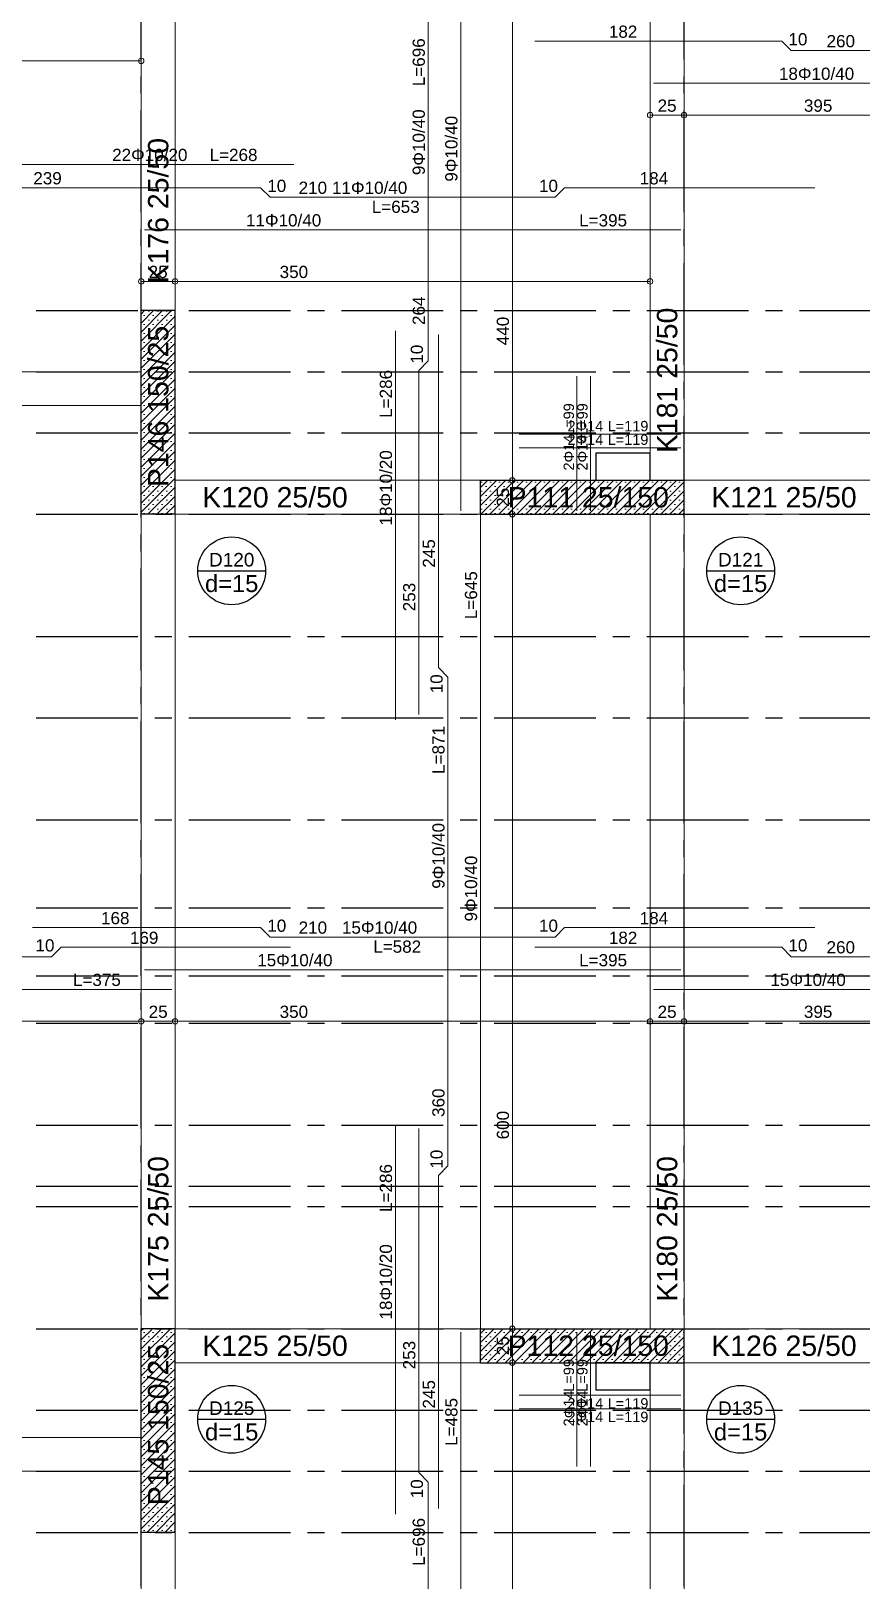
# Model space of a CAD drawing. Header units: millimetres. Extents: x 2232 to 85269, y -3593 to 5869.
# Drawn here: x 52764 to 53376, y 3613 to 4754 of the extents above; entities that cross this region are included whole.
import ezdxf

# ---------------------------------------------------------------- set-up
doc = ezdxf.new("R2010")
doc.units = ezdxf.units.MM
doc.linetypes.add('CENTER2', pattern=[112.5, 75, -12.5, 12.5, -12.5])
doc.linetypes.add('DASHDOT2', pattern=[12.7, 6.35, -3.175, 0, -3.175])
doc.layers.add('aks', color=251, linetype='DASHDOT2', lineweight=35)
for name, color, linetype in [('Donatı Topl. Uzun. Yazısı', 7, 'Continuous'), ('Donatı Uz. Yazısı', 7, 'Continuous'), ('Donatı Yazısı', 7, 'Continuous'), ('Donatı Çizgisi', 7, 'Continuous'), ('Döşeme', 7, 'Continuous'), ('Döşeme Boşluğu', 7, 'Continuous'), ('Kiriş', 7, 'Continuous'), ('Panel', 7, 'Continuous'), ('Standart', 7, 'Continuous'), ('Ölçülendirme', 7, 'Continuous')]:
    doc.layers.add(name, color=color, linetype=linetype)
doc.styles.add('arial_1_18', font='arial.ttf', dxfattribs={"height": 0.2})
pattern_1 = [(45, (0, 0), (-3.314563, 3.314563), []), (45, (3.3146, 0), (-3.314563, 3.314563), [0, -4.6875])]

# ---------------------------------------------------------------- blocks, each defined once
blk = doc.blocks.new('IDE382Entity2710')
at = {"layer": 'Döşeme', "color": 117, "linetype": 'Continuous', "lineweight": -3}
blk.add_lwpolyline([(2481.7, 1423.3), (2531.7, 1423.3)], dxfattribs=at)
blk.add_circle((2506.7, 1423.3), 25, dxfattribs=at)
at = {"layer": 'Döşeme', "color": 178, "linetype": 'Continuous', "lineweight": -3, "style": 'arial_1_18'}
blk.add_text('D120', height=10, dxfattribs=at).set_placement((2490, 1426.5))
at = {"layer": 'Döşeme', "color": 164, "linetype": 'Continuous', "lineweight": -3, "style": 'arial_1_18'}
blk.add_text('d=15', height=12.5, dxfattribs=at).set_placement((2487, 1407.7))
blk = doc.blocks.new('IDE382Entity2711')
at = {"layer": 'Döşeme', "color": 117, "linetype": 'Continuous', "lineweight": -3}
blk.add_lwpolyline([(2856.7, 1423.3), (2906.7, 1423.3)], dxfattribs=at)
blk.add_circle((2881.7, 1423.3), 25, dxfattribs=at)
at = {"layer": 'Döşeme', "color": 178, "linetype": 'Continuous', "lineweight": -3, "style": 'arial_1_18'}
blk.add_text('D121', height=10, dxfattribs=at).set_placement((2865, 1426.5))
at = {"layer": 'Döşeme', "color": 164, "linetype": 'Continuous', "lineweight": -3, "style": 'arial_1_18'}
blk.add_text('d=15', height=12.5, dxfattribs=at).set_placement((2862, 1407.7))
blk = doc.blocks.new('IDE382Entity2724')
at = {"layer": 'Kiriş', "color": 4, "linetype": 'Continuous', "lineweight": 5}
blk.add_lwpolyline([(2465, 840), (2690, 840)], dxfattribs=at)
blk = doc.blocks.new('IDE382Entity2725')
at = {"layer": 'Kiriş', "color": 4, "linetype": 'Continuous', "lineweight": 5}
blk.add_lwpolyline([(2465, 865), (2690, 865)], dxfattribs=at)
blk = doc.blocks.new('IDE382Entity2726')
at = {"layer": 'Kiriş', "color": 159, "linetype": 'Continuous', "lineweight": 5, "style": 'arial_1_18'}
blk.add_text('K125 25/50', height=15, dxfattribs=at).set_placement((2485, 845))
blk = doc.blocks.new('IDE382Entity2727')
at = {"layer": 'Kiriş', "color": 4, "linetype": 'Continuous', "lineweight": 5}
blk.add_lwpolyline([(2840, 410), (2840, 840)], dxfattribs=at)
blk = doc.blocks.new('IDE382Entity2728')
at = {"layer": 'Kiriş', "color": 4, "linetype": 'Continuous', "lineweight": 5}
blk.add_lwpolyline([(2815, 410), (2815, 840)], dxfattribs=at)
blk = doc.blocks.new('IDE382Entity2730')
at = {"layer": 'Kiriş', "color": 4, "linetype": 'Continuous', "lineweight": 5}
blk.add_lwpolyline([(2840, 1490), (2840, 1920)], dxfattribs=at)
blk = doc.blocks.new('IDE382Entity2731')
at = {"layer": 'Kiriş', "color": 4, "linetype": 'Continuous', "lineweight": 5}
blk.add_lwpolyline([(2815, 1490), (2815, 1920)], dxfattribs=at)
blk = doc.blocks.new('IDE382Entity2732')
at = {"layer": 'Kiriş', "color": 159, "linetype": 'Continuous', "lineweight": 5, "style": 'arial_1_18'}
blk.add_text('K181 25/50', height=15, rotation=90, dxfattribs=at).set_placement((2835, 1510))
blk = doc.blocks.new('IDE382Entity2733')
at = {"layer": 'Kiriş', "color": 4, "linetype": 'Continuous', "lineweight": 5}
blk.add_lwpolyline([(2840, 1465), (3235, 1465)], dxfattribs=at)
blk = doc.blocks.new('IDE382Entity2734')
at = {"layer": 'Kiriş', "color": 4, "linetype": 'Continuous', "lineweight": 5}
blk.add_lwpolyline([(2840, 1490), (3235, 1490)], dxfattribs=at)
blk = doc.blocks.new('IDE382Entity2735')
at = {"layer": 'Kiriş', "color": 159, "linetype": 'Continuous', "lineweight": 5, "style": 'arial_1_18'}
blk.add_text('K121 25/50', height=15, dxfattribs=at).set_placement((2860, 1470))
blk = doc.blocks.new('IDE382Entity2736')
at = {"layer": 'Kiriş', "color": 4, "linetype": 'Continuous', "lineweight": 5}
blk.add_lwpolyline([(2465, 1465), (2690, 1465)], dxfattribs=at)
blk = doc.blocks.new('IDE382Entity2737')
at = {"layer": 'Kiriş', "color": 4, "linetype": 'Continuous', "lineweight": 5}
blk.add_lwpolyline([(2465, 1490), (2690, 1490)], dxfattribs=at)
blk = doc.blocks.new('IDE382Entity2738')
at = {"layer": 'Kiriş', "color": 159, "linetype": 'Continuous', "lineweight": 5, "style": 'arial_1_18'}
blk.add_text('K120 25/50', height=15, dxfattribs=at).set_placement((2485, 1470))
blk = doc.blocks.new('IDE382Entity2751')
at = {"layer": 'Panel', "linetype": 'Continuous', "lineweight": 5}
h = blk.add_hatch(dxfattribs=at)
h.set_pattern_fill('SACNCR', color=163, scale=50, style=0)
h.set_pattern_definition(pattern_1)
h.paths.add_polyline_path([(2690, 865), (2840, 865), (2840, 840), (2690, 840)])
blk = doc.blocks.new('IDE382Entity2752')
at = {"layer": 'Panel', "color": 164, "linetype": 'Continuous', "lineweight": -3}
blk.add_lwpolyline([(2690, 840), (2690, 865)], dxfattribs=at)
blk = doc.blocks.new('IDE382Entity2753')
at = {"layer": 'Panel', "color": 164, "linetype": 'Continuous', "lineweight": -3}
blk.add_lwpolyline([(2690, 840), (2840, 840)], dxfattribs=at)
blk = doc.blocks.new('IDE382Entity2754')
at = {"layer": 'Panel', "color": 164, "linetype": 'Continuous', "lineweight": -3}
blk.add_lwpolyline([(2840, 840), (2840, 865)], dxfattribs=at)
blk = doc.blocks.new('IDE382Entity2755')
at = {"layer": 'Panel', "color": 164, "linetype": 'Continuous', "lineweight": -3}
blk.add_lwpolyline([(2690, 865), (2840, 865)], dxfattribs=at)
blk = doc.blocks.new('IDE382Entity2756')
at = {"layer": 'Panel', "color": 159, "linetype": 'Continuous', "lineweight": -3, "style": 'arial_1_18'}
blk.add_text('P112 25/150', height=15, dxfattribs=at).set_placement((2710, 845))
blk = doc.blocks.new('IDE382Entity2757')
at = {"layer": 'Panel', "linetype": 'Continuous', "lineweight": 5}
h = blk.add_hatch(dxfattribs=at)
h.set_pattern_fill('SACNCR', color=163, scale=50, style=0)
h.set_pattern_definition(pattern_1)
h.paths.add_polyline_path([(2690, 1490), (2840, 1490), (2840, 1465), (2690, 1465)])
blk = doc.blocks.new('IDE382Entity2758')
at = {"layer": 'Panel', "color": 164, "linetype": 'Continuous', "lineweight": -3}
blk.add_lwpolyline([(2690, 1465), (2690, 1490)], dxfattribs=at)
blk = doc.blocks.new('IDE382Entity2759')
at = {"layer": 'Panel', "color": 164, "linetype": 'Continuous', "lineweight": -3}
blk.add_lwpolyline([(2690, 1465), (2840, 1465)], dxfattribs=at)
blk = doc.blocks.new('IDE382Entity2760')
at = {"layer": 'Panel', "color": 164, "linetype": 'Continuous', "lineweight": -3}
blk.add_lwpolyline([(2840, 1465), (2840, 1490)], dxfattribs=at)
blk = doc.blocks.new('IDE382Entity2761')
at = {"layer": 'Panel', "color": 164, "linetype": 'Continuous', "lineweight": -3}
blk.add_lwpolyline([(2690, 1490), (2840, 1490)], dxfattribs=at)
blk = doc.blocks.new('IDE382Entity2762')
at = {"layer": 'Panel', "color": 159, "linetype": 'Continuous', "lineweight": -3, "style": 'arial_1_18'}
blk.add_text('P111 25/150', height=15, dxfattribs=at).set_placement((2710, 1470))
blk = doc.blocks.new('IDE382Entity2763')
at = {"layer": 'Kiriş', "color": 4, "linetype": 'Continuous', "lineweight": 5}
blk.add_lwpolyline([(2465, 865), (2465, 1465)], dxfattribs=at)
blk = doc.blocks.new('IDE382Entity2764')
at = {"layer": 'Kiriş', "color": 4, "linetype": 'Continuous', "lineweight": 5}
blk.add_lwpolyline([(2440, 865), (2440, 1465)], dxfattribs=at)
blk = doc.blocks.new('IDE382Entity2765')
at = {"layer": 'Kiriş', "color": 159, "linetype": 'Continuous', "lineweight": 5, "style": 'arial_1_18'}
blk.add_text('K175 25/50', height=15, rotation=90, dxfattribs=at).set_placement((2460, 885))
blk = doc.blocks.new('IDE382Entity2766')
at = {"layer": 'Kiriş', "color": 4, "linetype": 'Continuous', "lineweight": 5}
blk.add_lwpolyline([(2840, 865), (2840, 1465)], dxfattribs=at)
blk = doc.blocks.new('IDE382Entity2767')
at = {"layer": 'Kiriş', "color": 4, "linetype": 'Continuous', "lineweight": 5}
blk.add_lwpolyline([(2815, 865), (2815, 1465)], dxfattribs=at)
blk = doc.blocks.new('IDE382Entity2768')
at = {"layer": 'Kiriş', "color": 159, "linetype": 'Continuous', "lineweight": 5, "style": 'arial_1_18'}
blk.add_text('K180 25/50', height=15, rotation=90, dxfattribs=at).set_placement((2835, 885))
blk = doc.blocks.new('IDE382Entity2769')
at = {"layer": 'Kiriş', "color": 4, "linetype": 'Continuous', "lineweight": 5}
blk.add_lwpolyline([(2840, 840), (3235, 840)], dxfattribs=at)
blk = doc.blocks.new('IDE382Entity2770')
at = {"layer": 'Kiriş', "color": 4, "linetype": 'Continuous', "lineweight": 5}
blk.add_lwpolyline([(2840, 865), (3235, 865)], dxfattribs=at)
blk = doc.blocks.new('IDE382Entity2771')
at = {"layer": 'Kiriş', "color": 159, "linetype": 'Continuous', "lineweight": 5, "style": 'arial_1_18'}
blk.add_text('K126 25/50', height=15, dxfattribs=at).set_placement((2860, 845))
blk = doc.blocks.new('IDE382Entity2772')
at = {"layer": 'Kiriş', "color": 4, "linetype": 'Continuous', "lineweight": 5}
blk.add_lwpolyline([(2110, 760), (2440, 760)], dxfattribs=at)
blk = doc.blocks.new('IDE382Entity2773')
at = {"layer": 'Kiriş', "color": 4, "linetype": 'Continuous', "lineweight": 5}
blk.add_lwpolyline([(2110, 785), (2440, 785)], dxfattribs=at)
blk = doc.blocks.new('IDE382Entity2778')
at = {"layer": 'Kiriş', "color": 4, "linetype": 'Continuous', "lineweight": 5}
blk.add_lwpolyline([(2110, 1545), (2440, 1545)], dxfattribs=at)
blk = doc.blocks.new('IDE382Entity2779')
at = {"layer": 'Kiriş', "color": 4, "linetype": 'Continuous', "lineweight": 5}
blk.add_lwpolyline([(2110, 1570), (2440, 1570)], dxfattribs=at)
blk = doc.blocks.new('IDE382Entity2781')
at = {"layer": 'Kiriş', "color": 4, "linetype": 'Continuous', "lineweight": 5}
blk.add_lwpolyline([(2465, 1615), (2465, 1920)], dxfattribs=at)
blk = doc.blocks.new('IDE382Entity2782')
at = {"layer": 'Kiriş', "color": 4, "linetype": 'Continuous', "lineweight": 5}
blk.add_lwpolyline([(2440, 1615), (2440, 1920)], dxfattribs=at)
blk = doc.blocks.new('IDE382Entity2783')
at = {"layer": 'Kiriş', "color": 159, "linetype": 'Continuous', "lineweight": 5, "style": 'arial_1_18'}
blk.add_text('K176 25/50', height=15, rotation=90, dxfattribs=at).set_placement((2460, 1635))
blk = doc.blocks.new('IDE382Entity2807')
at = {"layer": 'Kiriş', "color": 4, "linetype": 'Continuous', "lineweight": 5}
blk.add_lwpolyline([(2465, 410), (2465, 715)], dxfattribs=at)
blk = doc.blocks.new('IDE382Entity2808')
at = {"layer": 'Kiriş', "color": 4, "linetype": 'Continuous', "lineweight": 5}
blk.add_lwpolyline([(2440, 410), (2440, 715)], dxfattribs=at)
blk = doc.blocks.new('IDE382Entity2975')
at = {"layer": 'Panel', "linetype": 'Continuous', "lineweight": 5}
h = blk.add_hatch(dxfattribs=at)
h.set_pattern_fill('SACNCR', color=163, scale=50, style=0)
h.set_pattern_definition(pattern_1)
h.paths.add_polyline_path([(2440, 1465), (2440, 1615), (2465, 1615), (2465, 1465)])
blk = doc.blocks.new('IDE382Entity2976')
at = {"layer": 'Panel', "color": 164, "linetype": 'Continuous', "lineweight": -3}
blk.add_lwpolyline([(2465, 1465), (2440, 1465)], dxfattribs=at)
blk = doc.blocks.new('IDE382Entity2977')
at = {"layer": 'Panel', "color": 164, "linetype": 'Continuous', "lineweight": -3}
blk.add_lwpolyline([(2465, 1465), (2465, 1615)], dxfattribs=at)
blk = doc.blocks.new('IDE382Entity2978')
at = {"layer": 'Panel', "color": 164, "linetype": 'Continuous', "lineweight": -3}
blk.add_lwpolyline([(2465, 1615), (2440, 1615)], dxfattribs=at)
blk = doc.blocks.new('IDE382Entity2979')
at = {"layer": 'Panel', "color": 164, "linetype": 'Continuous', "lineweight": -3}
blk.add_lwpolyline([(2440, 1465), (2440, 1615)], dxfattribs=at)
blk = doc.blocks.new('IDE382Entity2980')
at = {"layer": 'Panel', "color": 159, "linetype": 'Continuous', "lineweight": -3, "style": 'arial_1_18'}
blk.add_text('P146 150/25', height=15, rotation=90, dxfattribs=at).set_placement((2460, 1485))
blk = doc.blocks.new('IDE382Entity3069')
at = {"layer": 'aks', "color": 251, "linetype": 'CENTER2', "lineweight": -3}
blk.add_lwpolyline([(0, 1175), (3260, 1175)], dxfattribs=at)
blk = doc.blocks.new('IDE382Entity3110')
at = {"layer": 'Panel', "linetype": 'Continuous', "lineweight": 5}
h = blk.add_hatch(dxfattribs=at)
h.set_pattern_fill('SACNCR', color=163, scale=50, style=0)
h.set_pattern_definition(pattern_1)
h.paths.add_polyline_path([(2440, 715), (2440, 865), (2465, 865), (2465, 715)])
blk = doc.blocks.new('IDE382Entity3111')
at = {"layer": 'Panel', "color": 164, "linetype": 'Continuous', "lineweight": -3}
blk.add_lwpolyline([(2465, 715), (2440, 715)], dxfattribs=at)
blk = doc.blocks.new('IDE382Entity3112')
at = {"layer": 'Panel', "color": 164, "linetype": 'Continuous', "lineweight": -3}
blk.add_lwpolyline([(2465, 715), (2465, 865)], dxfattribs=at)
blk = doc.blocks.new('IDE382Entity3113')
at = {"layer": 'Panel', "color": 164, "linetype": 'Continuous', "lineweight": -3}
blk.add_lwpolyline([(2465, 865), (2440, 865)], dxfattribs=at)
blk = doc.blocks.new('IDE382Entity3114')
at = {"layer": 'Panel', "color": 164, "linetype": 'Continuous', "lineweight": -3}
blk.add_lwpolyline([(2440, 715), (2440, 865)], dxfattribs=at)
blk = doc.blocks.new('IDE382Entity3115')
at = {"layer": 'Panel', "color": 159, "linetype": 'Continuous', "lineweight": -3, "style": 'arial_1_18'}
blk.add_text('P145 150/25', height=15, rotation=90, dxfattribs=at).set_placement((2460, 735))
blk = doc.blocks.new('IDE382Entity3217')
at = {"layer": 'aks', "color": 251, "linetype": 'CENTER2', "lineweight": -3}
blk.add_lwpolyline([(0, 1615), (3260, 1615)], dxfattribs=at)
blk = doc.blocks.new('IDE382Entity3224')
at = {"layer": 'aks', "color": 251, "linetype": 'CENTER2', "lineweight": -3}
blk.add_lwpolyline([(0, 1465), (3260, 1465)], dxfattribs=at)
blk = doc.blocks.new('IDE382Entity3231')
at = {"layer": 'aks', "color": 251, "linetype": 'CENTER2', "lineweight": -3}
blk.add_lwpolyline([(0, 1570), (3260, 1570)], dxfattribs=at)
blk = doc.blocks.new('IDE382Entity3238')
at = {"layer": 'aks', "color": 251, "linetype": 'CENTER2', "lineweight": -3}
blk.add_lwpolyline([(0, 1315), (3260, 1315)], dxfattribs=at)
blk = doc.blocks.new('IDE382Entity3245')
at = {"layer": 'aks', "color": 251, "linetype": 'CENTER2', "lineweight": -3}
blk.add_lwpolyline([(0, 1525), (3260, 1525)], dxfattribs=at)
blk = doc.blocks.new('IDE382Entity3252')
at = {"layer": 'aks', "color": 251, "linetype": 'CENTER2', "lineweight": -3}
blk.add_lwpolyline([(0, 1375), (3260, 1375)], dxfattribs=at)
blk = doc.blocks.new('IDE382Entity3322')
at = {"layer": 'aks', "color": 251, "linetype": 'CENTER2', "lineweight": -3}
blk.add_lwpolyline([(0, 805), (3260, 805)], dxfattribs=at)
blk = doc.blocks.new('IDE382Entity3329')
at = {"layer": 'aks', "color": 251, "linetype": 'CENTER2', "lineweight": -3}
blk.add_lwpolyline([(0, 955), (3260, 955)], dxfattribs=at)
blk = doc.blocks.new('IDE382Entity3350')
at = {"layer": 'aks', "color": 251, "linetype": 'CENTER2', "lineweight": -3}
blk.add_lwpolyline([(0, 760), (3260, 760)], dxfattribs=at)
blk = doc.blocks.new('IDE382Entity3357')
at = {"layer": 'aks', "color": 251, "linetype": 'CENTER2', "lineweight": -3}
blk.add_lwpolyline([(0, 1015), (3260, 1015)], dxfattribs=at)
blk = doc.blocks.new('IDE382Entity3364')
at = {"layer": 'aks', "color": 251, "linetype": 'CENTER2', "lineweight": -3}
blk.add_lwpolyline([(0, 1125), (3260, 1125)], dxfattribs=at)
blk = doc.blocks.new('IDE382Entity3371')
at = {"layer": 'aks', "color": 251, "linetype": 'CENTER2', "lineweight": -3}
blk.add_lwpolyline([(0, 970), (3260, 970)], dxfattribs=at)
blk = doc.blocks.new('IDE382Entity3378')
at = {"layer": 'aks', "color": 251, "linetype": 'CENTER2', "lineweight": -3}
blk.add_lwpolyline([(0, 715), (3260, 715)], dxfattribs=at)
blk = doc.blocks.new('IDE382Entity3385')
at = {"layer": 'aks', "color": 251, "linetype": 'CENTER2', "lineweight": -3}
blk.add_lwpolyline([(0, 865), (3260, 865)], dxfattribs=at)
blk = doc.blocks.new('IDE382Entity3392')
at = {"layer": 'aks', "color": 251, "linetype": 'CENTER2', "lineweight": -3}
blk.add_lwpolyline([(0, 1090), (3260, 1090)], dxfattribs=at)
blk = doc.blocks.new('IDE382Entity3399')
at = {"layer": 'aks', "color": 251, "linetype": 'CENTER2', "lineweight": -3}
blk.add_lwpolyline([(0, 1240), (3260, 1240)], dxfattribs=at)
blk = doc.blocks.new('IDE382Entity3441')
at = {"layer": 'aks', "color": 251, "linetype": 'CENTER2', "lineweight": -3}
blk.add_lwpolyline([(2440, 0), (2440, 2330)], dxfattribs=at)
blk = doc.blocks.new('IDE382Entity3455')
at = {"layer": 'aks', "color": 251, "linetype": 'CENTER2', "lineweight": -3}
blk.add_lwpolyline([(2840, 0), (2840, 2330)], dxfattribs=at)
blk = doc.blocks.new('IDE382Entity3505')
at = {"layer": 'Döşeme', "color": 117, "linetype": 'Continuous', "lineweight": -3}
blk.add_lwpolyline([(2856.7, 798.3), (2906.7, 798.3)], dxfattribs=at)
blk.add_circle((2881.7, 798.3), 25, dxfattribs=at)
at = {"layer": 'Döşeme', "color": 178, "linetype": 'Continuous', "lineweight": -3, "style": 'arial_1_18'}
blk.add_text('D135', height=10, dxfattribs=at).set_placement((2865, 801.5))
at = {"layer": 'Döşeme', "color": 164, "linetype": 'Continuous', "lineweight": -3, "style": 'arial_1_18'}
blk.add_text('d=15', height=12.5, dxfattribs=at).set_placement((2862, 782.7))
blk = doc.blocks.new('IDE382Entity3510')
at = {"layer": 'Döşeme', "color": 117, "linetype": 'Continuous', "lineweight": -3}
blk.add_lwpolyline([(2481.7, 798.3), (2531.7, 798.3)], dxfattribs=at)
blk.add_circle((2506.7, 798.3), 25, dxfattribs=at)
at = {"layer": 'Döşeme', "color": 178, "linetype": 'Continuous', "lineweight": -3, "style": 'arial_1_18'}
blk.add_text('D125', height=10, dxfattribs=at).set_placement((2490, 801.5))
at = {"layer": 'Döşeme', "color": 164, "linetype": 'Continuous', "lineweight": -3, "style": 'arial_1_18'}
blk.add_text('d=15', height=12.5, dxfattribs=at).set_placement((2487, 782.7))
blk = doc.blocks.new('IDE382Entity3621')
at = {"layer": 'Döşeme Boşluğu', "color": 8, "linetype": 'Continuous', "lineweight": -3}
blk.add_lwpolyline([(2815, 820), (2815, 840)], dxfattribs=at)
blk = doc.blocks.new('IDE382Entity3622')
at = {"layer": 'Döşeme Boşluğu', "color": 8, "linetype": 'Continuous', "lineweight": -3}
blk.add_lwpolyline([(2815, 840), (2775, 840)], dxfattribs=at)
blk = doc.blocks.new('IDE382Entity3623')
at = {"layer": 'Döşeme Boşluğu', "color": 8, "linetype": 'Continuous', "lineweight": -3}
blk.add_lwpolyline([(2775, 840), (2775, 820)], dxfattribs=at)
blk = doc.blocks.new('IDE382Entity3624')
at = {"layer": 'Döşeme Boşluğu', "color": 8, "linetype": 'Continuous', "lineweight": -3}
blk.add_lwpolyline([(2775, 820), (2815, 820)], dxfattribs=at)
blk = doc.blocks.new('IDE382Entity3625')
at = {"layer": 'Donatı Çizgisi', "color": 5, "linetype": 'Continuous', "lineweight": 5}
blk.add_lwpolyline([(2771, 763.4), (2771, 862.5)], dxfattribs=at)
at = {"layer": 'Donatı Topl. Uzun. Yazısı', "color": 1, "linetype": 'Continuous', "lineweight": 5, "style": 'arial_1_18'}
blk.add_text('L=99', height=7.65, rotation=90, dxfattribs=at).set_placement((2768.9, 818.6))
at = {"layer": 'Donatı Yazısı', "color": 5, "linetype": 'Continuous', "lineweight": 5, "style": 'arial_1_18'}
blk.add_text('2Φ14', height=7.65, rotation=90, dxfattribs=at).set_placement((2768.9, 793.1))
blk = doc.blocks.new('IDE382Entity3626')
at = {"layer": 'Donatı Çizgisi', "color": 5, "linetype": 'Continuous', "lineweight": 5}
blk.add_lwpolyline([(2761, 763.4), (2761, 862.5)], dxfattribs=at)
at = {"layer": 'Donatı Topl. Uzun. Yazısı', "color": 1, "linetype": 'Continuous', "lineweight": 5, "style": 'arial_1_18'}
blk.add_text('L=99', height=7.65, rotation=90, dxfattribs=at).set_placement((2758.9, 818.6))
at = {"layer": 'Donatı Yazısı', "color": 5, "linetype": 'Continuous', "lineweight": 5, "style": 'arial_1_18'}
blk.add_text('2Φ14', height=7.65, rotation=90, dxfattribs=at).set_placement((2758.9, 793.1))
blk = doc.blocks.new('IDE382Entity3627')
at = {"layer": 'Donatı Çizgisi', "color": 5, "linetype": 'Continuous', "lineweight": 5}
blk.add_lwpolyline([(2718.4, 816), (2837.5, 816)], dxfattribs=at)
at = {"layer": 'Donatı Topl. Uzun. Yazısı', "color": 1, "linetype": 'Continuous', "lineweight": 5, "style": 'arial_1_18'}
blk.add_text('L=119', height=7.65, dxfattribs=at).set_placement((2783.7, 806.2))
at = {"layer": 'Donatı Yazısı', "color": 5, "linetype": 'Continuous', "lineweight": 5, "style": 'arial_1_18'}
blk.add_text('2Φ14', height=7.65, dxfattribs=at).set_placement((2754.1, 806.2))
blk = doc.blocks.new('IDE382Entity3628')
at = {"layer": 'Donatı Çizgisi', "color": 5, "linetype": 'Continuous', "lineweight": 5}
blk.add_lwpolyline([(2718.4, 806), (2837.5, 806)], dxfattribs=at)
at = {"layer": 'Donatı Topl. Uzun. Yazısı', "color": 1, "linetype": 'Continuous', "lineweight": 5, "style": 'arial_1_18'}
blk.add_text('L=119', height=7.65, dxfattribs=at).set_placement((2783.7, 796.2))
at = {"layer": 'Donatı Yazısı', "color": 5, "linetype": 'Continuous', "lineweight": 5, "style": 'arial_1_18'}
blk.add_text('2Φ14', height=7.65, dxfattribs=at).set_placement((2754.1, 796.2))
blk = doc.blocks.new('IDE382Entity3641')
at = {"layer": 'Döşeme Boşluğu', "color": 8, "linetype": 'Continuous', "lineweight": -3}
blk.add_lwpolyline([(2775, 1490), (2815, 1490)], dxfattribs=at)
blk = doc.blocks.new('IDE382Entity3642')
at = {"layer": 'Döşeme Boşluğu', "color": 8, "linetype": 'Continuous', "lineweight": -3}
blk.add_lwpolyline([(2815, 1490), (2815, 1510)], dxfattribs=at)
blk = doc.blocks.new('IDE382Entity3643')
at = {"layer": 'Döşeme Boşluğu', "color": 8, "linetype": 'Continuous', "lineweight": -3}
blk.add_lwpolyline([(2815, 1510), (2775, 1510)], dxfattribs=at)
blk = doc.blocks.new('IDE382Entity3644')
at = {"layer": 'Döşeme Boşluğu', "color": 8, "linetype": 'Continuous', "lineweight": -3}
blk.add_lwpolyline([(2775, 1510), (2775, 1490)], dxfattribs=at)
blk = doc.blocks.new('IDE382Entity3645')
at = {"layer": 'Donatı Çizgisi', "color": 5, "linetype": 'Continuous', "lineweight": 5}
blk.add_lwpolyline([(2718.4, 1514), (2837.5, 1514)], dxfattribs=at)
at = {"layer": 'Donatı Topl. Uzun. Yazısı', "color": 1, "linetype": 'Continuous', "lineweight": 5, "style": 'arial_1_18'}
blk.add_text('L=119', height=7.65, dxfattribs=at).set_placement((2783.7, 1516.1))
at = {"layer": 'Donatı Yazısı', "color": 5, "linetype": 'Continuous', "lineweight": 5, "style": 'arial_1_18'}
blk.add_text('2Φ14', height=7.65, dxfattribs=at).set_placement((2754.1, 1516.1))
blk = doc.blocks.new('IDE382Entity3646')
at = {"layer": 'Donatı Çizgisi', "color": 5, "linetype": 'Continuous', "lineweight": 5}
blk.add_lwpolyline([(2718.4, 1524), (2837.5, 1524)], dxfattribs=at)
at = {"layer": 'Donatı Topl. Uzun. Yazısı', "color": 1, "linetype": 'Continuous', "lineweight": 5, "style": 'arial_1_18'}
blk.add_text('L=119', height=7.65, dxfattribs=at).set_placement((2783.7, 1526.1))
at = {"layer": 'Donatı Yazısı', "color": 5, "linetype": 'Continuous', "lineweight": 5, "style": 'arial_1_18'}
blk.add_text('2Φ14', height=7.65, dxfattribs=at).set_placement((2754.1, 1526.1))
blk = doc.blocks.new('IDE382Entity3647')
at = {"layer": 'Donatı Çizgisi', "color": 5, "linetype": 'Continuous', "lineweight": 5}
blk.add_lwpolyline([(2771, 1467.5), (2771, 1566.6)], dxfattribs=at)
at = {"layer": 'Donatı Topl. Uzun. Yazısı', "color": 1, "linetype": 'Continuous', "lineweight": 5, "style": 'arial_1_18'}
blk.add_text('L=99', height=7.65, rotation=90, dxfattribs=at).set_placement((2768.9, 1522.7))
at = {"layer": 'Donatı Yazısı', "color": 5, "linetype": 'Continuous', "lineweight": 5, "style": 'arial_1_18'}
blk.add_text('2Φ14', height=7.65, rotation=90, dxfattribs=at).set_placement((2768.9, 1497.2))
blk = doc.blocks.new('IDE382Entity3648')
at = {"layer": 'Donatı Çizgisi', "color": 5, "linetype": 'Continuous', "lineweight": 5}
blk.add_lwpolyline([(2761, 1467.5), (2761, 1566.6)], dxfattribs=at)
at = {"layer": 'Donatı Topl. Uzun. Yazısı', "color": 1, "linetype": 'Continuous', "lineweight": 5, "style": 'arial_1_18'}
blk.add_text('L=99', height=7.65, rotation=90, dxfattribs=at).set_placement((2758.9, 1522.7))
at = {"layer": 'Donatı Yazısı', "color": 5, "linetype": 'Continuous', "lineweight": 5, "style": 'arial_1_18'}
blk.add_text('2Φ14', height=7.65, rotation=90, dxfattribs=at).set_placement((2758.9, 1497.2))
blk = doc.blocks.new('IDE382Entity3859')
at = {"layer": 'Donatı Çizgisi', "color": 5, "linetype": 'Continuous', "lineweight": 5}
for points in [[(2675.5, 1467.5), (2675.5, 1952.5)], [(2651.5, 1578), (2651.5, 1842)], [(2730, 1813.5), (2912, 1813.5)], [(2912, 1813.5), (2919, 1806.5)], [(2919, 1806.5), (3178.6, 1806.5)], [(2817.5, 1782.5), (3257.5, 1782.5)], [(2284.8, 1722.7), (2552.5, 1722.7)], [(2288.8, 1705.5), (2528, 1705.5)], [(2528, 1705.5), (2535, 1698.5)], [(2745, 1698.5), (2752, 1705.5)], [(2752, 1705.5), (2936.3, 1705.5)], [(2535, 1698.5), (2745, 1698.5)], [(2442.5, 1674.5), (2837.5, 1674.5)], [(2627.3, 1313.5), (2627.3, 1600)], [(2659, 1352), (2659, 1597.5)], [(2644.5, 1571), (2651.5, 1578)], [(2644.5, 1317.5), (2644.5, 1571)], [(2690, 842.5), (2690, 1487.5)], [(2666, 1345), (2659, 1352)], [(2666, 985), (2666, 1345)], [(2360, 1160.5), (2528, 1160.5)], [(2528, 1160.5), (2535, 1153.5)], [(2535, 1153.5), (2745, 1153.5)], [(2745, 1153.5), (2752, 1160.5)], [(2752, 1160.5), (2936.3, 1160.5)], [(2374, 1139), (2381, 1146)], [(2381, 1146), (2550, 1146)], [(2730, 1146), (2912, 1146)], [(2912, 1146), (2919, 1139)], [(2176, 1139), (2374, 1139)], [(2919, 1139), (3178.6, 1139)], [(2442.5, 1129.5), (2837.5, 1129.5)], [(2087.5, 1115), (2462.5, 1115)], [(2817.5, 1115), (3257.5, 1115)], [(2627.3, 728.5), (2627.3, 1015)], [(2644.5, 759), (2644.5, 1012.5)], [(2659, 978), (2666, 985)], [(2659, 732.5), (2659, 978)], [(2675.5, 377.5), (2675.5, 862.5)], [(2651.5, 752), (2644.5, 759)], [(2651.5, 488), (2651.5, 752)]]:
    blk.add_lwpolyline(points, dxfattribs=at)
at = {"layer": 'Donatı Topl. Uzun. Yazısı', "color": 1, "linetype": 'Continuous', "lineweight": 5, "style": 'arial_1_18'}
for s, p in [('L=696', (2649, 1780.3)), ('L=286', (2624.8, 1536)), ('L=645', (2687.5, 1387.7)), ('L=871', (2663.5, 1273.7)), ('L=286', (2624.8, 951)), ('L=485', (2673, 778.7)), ('L=696', (2649, 690.3))]:
    blk.add_text(s, height=9, rotation=90, dxfattribs=at).set_placement(p)
for s, p in [('L=268', (2490.4, 1725.2)), ('L=653', (2609.9, 1687)), ('L=395', (2762.7, 1677)), ('L=582', (2611, 1142)), ('L=395', (2762.7, 1132)), ('L=375', (2389.7, 1117.5))]:
    blk.add_text(s, height=9, dxfattribs=at).set_placement(p)
at = {"layer": 'Donatı Uz. Yazısı', "color": 5, "linetype": 'Continuous', "lineweight": 5, "style": 'arial_1_18'}
for s, p in [('182', (2784.6, 1816)), ('10', (2916.9, 1810.4)), ('260', (2945, 1809)), ('239', (2360.5, 1708)), ('184', (2807.3, 1708)), ('10', (2532.9, 1702.4)), ('210', (2556, 1701)), ('10', (2733.1, 1702.4)), ('168', (2410.4, 1163)), ('10', (2532.9, 1157.4)), ('210', (2556, 1156)), ('10', (2733.1, 1157.4)), ('184', (2807.3, 1163)), ('169', (2431.7, 1148.5)), ('182', (2784.6, 1148.5)), ('10', (2362.1, 1142.9)), ('10', (2916.9, 1142.9)), ('260', (2945, 1141.5))]:
    blk.add_text(s, height=9, dxfattribs=at).set_placement(p)
for s, p in [('264', (2649, 1604.4)), ('10', (2647.6, 1575.9)), ('245', (2656.5, 1425.6)), ('253', (2642, 1393.5)), ('10', (2662.1, 1333.1)), ('360', (2663.5, 1021)), ('10', (2662.1, 982.9)), ('253', (2642, 835.1)), ('245', (2656.5, 806.2)), ('10', (2647.6, 740.1))]:
    blk.add_text(s, height=9, rotation=90, dxfattribs=at).set_placement(p)
at = {"layer": 'Donatı Yazısı', "color": 5, "linetype": 'Continuous', "lineweight": 5, "style": 'arial_1_18'}
for s, p in [('18Φ10/40', (2909.9, 1785)), ('22Φ10/20', (2418.6, 1725.2)), ('11Φ10/40', (2580.6, 1701)), ('11Φ10/40', (2517.2, 1677)), ('15Φ10/40', (2587.9, 1156)), ('15Φ10/40', (2525.5, 1132)), ('15Φ10/40', (2903.7, 1117.5))]:
    blk.add_text(s, height=9, dxfattribs=at).set_placement(p)
for s, p in [('9Φ10/40', (2649, 1714.8)), ('9Φ10/40', (2673, 1710)), ('18Φ10/20', (2624.8, 1456.7)), ('9Φ10/40', (2663.5, 1189.1)), ('9Φ10/40', (2687.5, 1165)), ('18Φ10/20', (2624.8, 871.8))]:
    blk.add_text(s, height=9, rotation=90, dxfattribs=at).set_placement(p)
blk = doc.blocks.new('IDE382Entity3860')
at = {"layer": 'Ölçülendirme', "color": 1, "linetype": 'Continuous', "lineweight": 5}
for points in [[(2713.5, 1465), (2713.5, 1930)], [(1800, 1799), (2440, 1799)], [(2815, 1759), (3260, 1759)], [(2440, 1636.5), (2815, 1636.5)], [(2713.5, 840), (2713.5, 1465)], [(2085, 1091.5), (2440, 1091.5)], [(2440, 1091.5), (2815, 1091.5)], [(2815, 1091.5), (3260, 1091.5)], [(2713.5, 375), (2713.5, 840)]]:
    blk.add_lwpolyline(points, dxfattribs=at)
for centre in [(2440, 1799), (2815, 1759), (2840, 1759), (2440, 1636.5), (2465, 1636.5), (2815, 1636.5), (2713.5, 1490), (2713.5, 1465), (2713.5, 1465), (2440, 1091.5), (2440, 1091.5), (2465, 1091.5), (2815, 1091.5), (2815, 1091.5), (2840, 1091.5), (2713.5, 865), (2713.5, 840), (2713.5, 840)]:
    blk.add_circle(centre, 2, dxfattribs=at)
at = {"layer": 'Ölçülendirme', "color": 1, "linetype": 'Continuous', "lineweight": 5, "style": 'arial_1_18'}
for s, p in [('25', (2820.5, 1761.5)), ('395', (2928.3, 1761.5)), ('25', (2445.5, 1639)), ('350', (2542, 1639)), ('25', (2445.5, 1094)), ('350', (2542, 1094)), ('25', (2820.5, 1094)), ('395', (2928.3, 1094))]:
    blk.add_text(s, height=9, dxfattribs=at).set_placement(p)
for s, p in [('440', (2711, 1589.5)), ('25', (2711, 1470.5)), ('600', (2711, 1004.5)), ('25', (2711, 845.5))]:
    blk.add_text(s, height=9, rotation=90, dxfattribs=at).set_placement(p)

msp = doc.modelspace()

# ---------------------------------------------------------------- block references
at = {"layer": 'aks'}
for name in ['IDE382Entity3441', 'IDE382Entity3455', 'IDE382Entity3217', 'IDE382Entity3231', 'IDE382Entity3245', 'IDE382Entity3224', 'IDE382Entity3252', 'IDE382Entity3238', 'IDE382Entity3399', 'IDE382Entity3069', 'IDE382Entity3364', 'IDE382Entity3392', 'IDE382Entity3357', 'IDE382Entity3371', 'IDE382Entity3329', 'IDE382Entity3385', 'IDE382Entity3322', 'IDE382Entity3350', 'IDE382Entity3378']:
    msp.add_blockref(name, (50405.2, 2932.9), dxfattribs=at)
at = {"layer": 'Döşeme'}
for name in ['IDE382Entity2710', 'IDE382Entity2711', 'IDE382Entity3510', 'IDE382Entity3505']:
    msp.add_blockref(name, (50405.2, 2932.9), dxfattribs=at)
at = {"layer": 'Döşeme Boşluğu'}
for name in ['IDE382Entity3643', 'IDE382Entity3644', 'IDE382Entity3642', 'IDE382Entity3641', 'IDE382Entity3622', 'IDE382Entity3623', 'IDE382Entity3621', 'IDE382Entity3624']:
    msp.add_blockref(name, (50405.2, 2932.9), dxfattribs=at)
at = {"layer": 'Kiriş'}
for name in ['IDE382Entity2782', 'IDE382Entity2781', 'IDE382Entity2731', 'IDE382Entity2730', 'IDE382Entity2783', 'IDE382Entity2732', 'IDE382Entity2779', 'IDE382Entity2778', 'IDE382Entity2737', 'IDE382Entity2738', 'IDE382Entity2734', 'IDE382Entity2735', 'IDE382Entity2764', 'IDE382Entity2736', 'IDE382Entity2763', 'IDE382Entity2767', 'IDE382Entity2733', 'IDE382Entity2766', 'IDE382Entity2765', 'IDE382Entity2768', 'IDE382Entity2725', 'IDE382Entity2726', 'IDE382Entity2770', 'IDE382Entity2771', 'IDE382Entity2724', 'IDE382Entity2728', 'IDE382Entity2727', 'IDE382Entity2769', 'IDE382Entity2773', 'IDE382Entity2772', 'IDE382Entity2808', 'IDE382Entity2807']:
    msp.add_blockref(name, (50405.2, 2932.9), dxfattribs=at)
at = {"layer": 'Panel'}
for name in ['IDE382Entity2975', 'IDE382Entity2978', 'IDE382Entity2979', 'IDE382Entity2977', 'IDE382Entity2980', 'IDE382Entity2757', 'IDE382Entity2758', 'IDE382Entity2761', 'IDE382Entity2762', 'IDE382Entity2760', 'IDE382Entity2976', 'IDE382Entity2759', 'IDE382Entity3110', 'IDE382Entity3113', 'IDE382Entity3114', 'IDE382Entity3112', 'IDE382Entity2751', 'IDE382Entity2752', 'IDE382Entity2755', 'IDE382Entity2756', 'IDE382Entity2754', 'IDE382Entity3115', 'IDE382Entity2753', 'IDE382Entity3111']:
    msp.add_blockref(name, (50405.2, 2932.9), dxfattribs=at)
at = {"layer": 'Standart'}
for name in ['IDE382Entity3860', 'IDE382Entity3859', 'IDE382Entity3648', 'IDE382Entity3647', 'IDE382Entity3646', 'IDE382Entity3645', 'IDE382Entity3626', 'IDE382Entity3625', 'IDE382Entity3627', 'IDE382Entity3628']:
    msp.add_blockref(name, (50405.2, 2932.9), dxfattribs=at)

doc.saveas('drawing.dxf')
